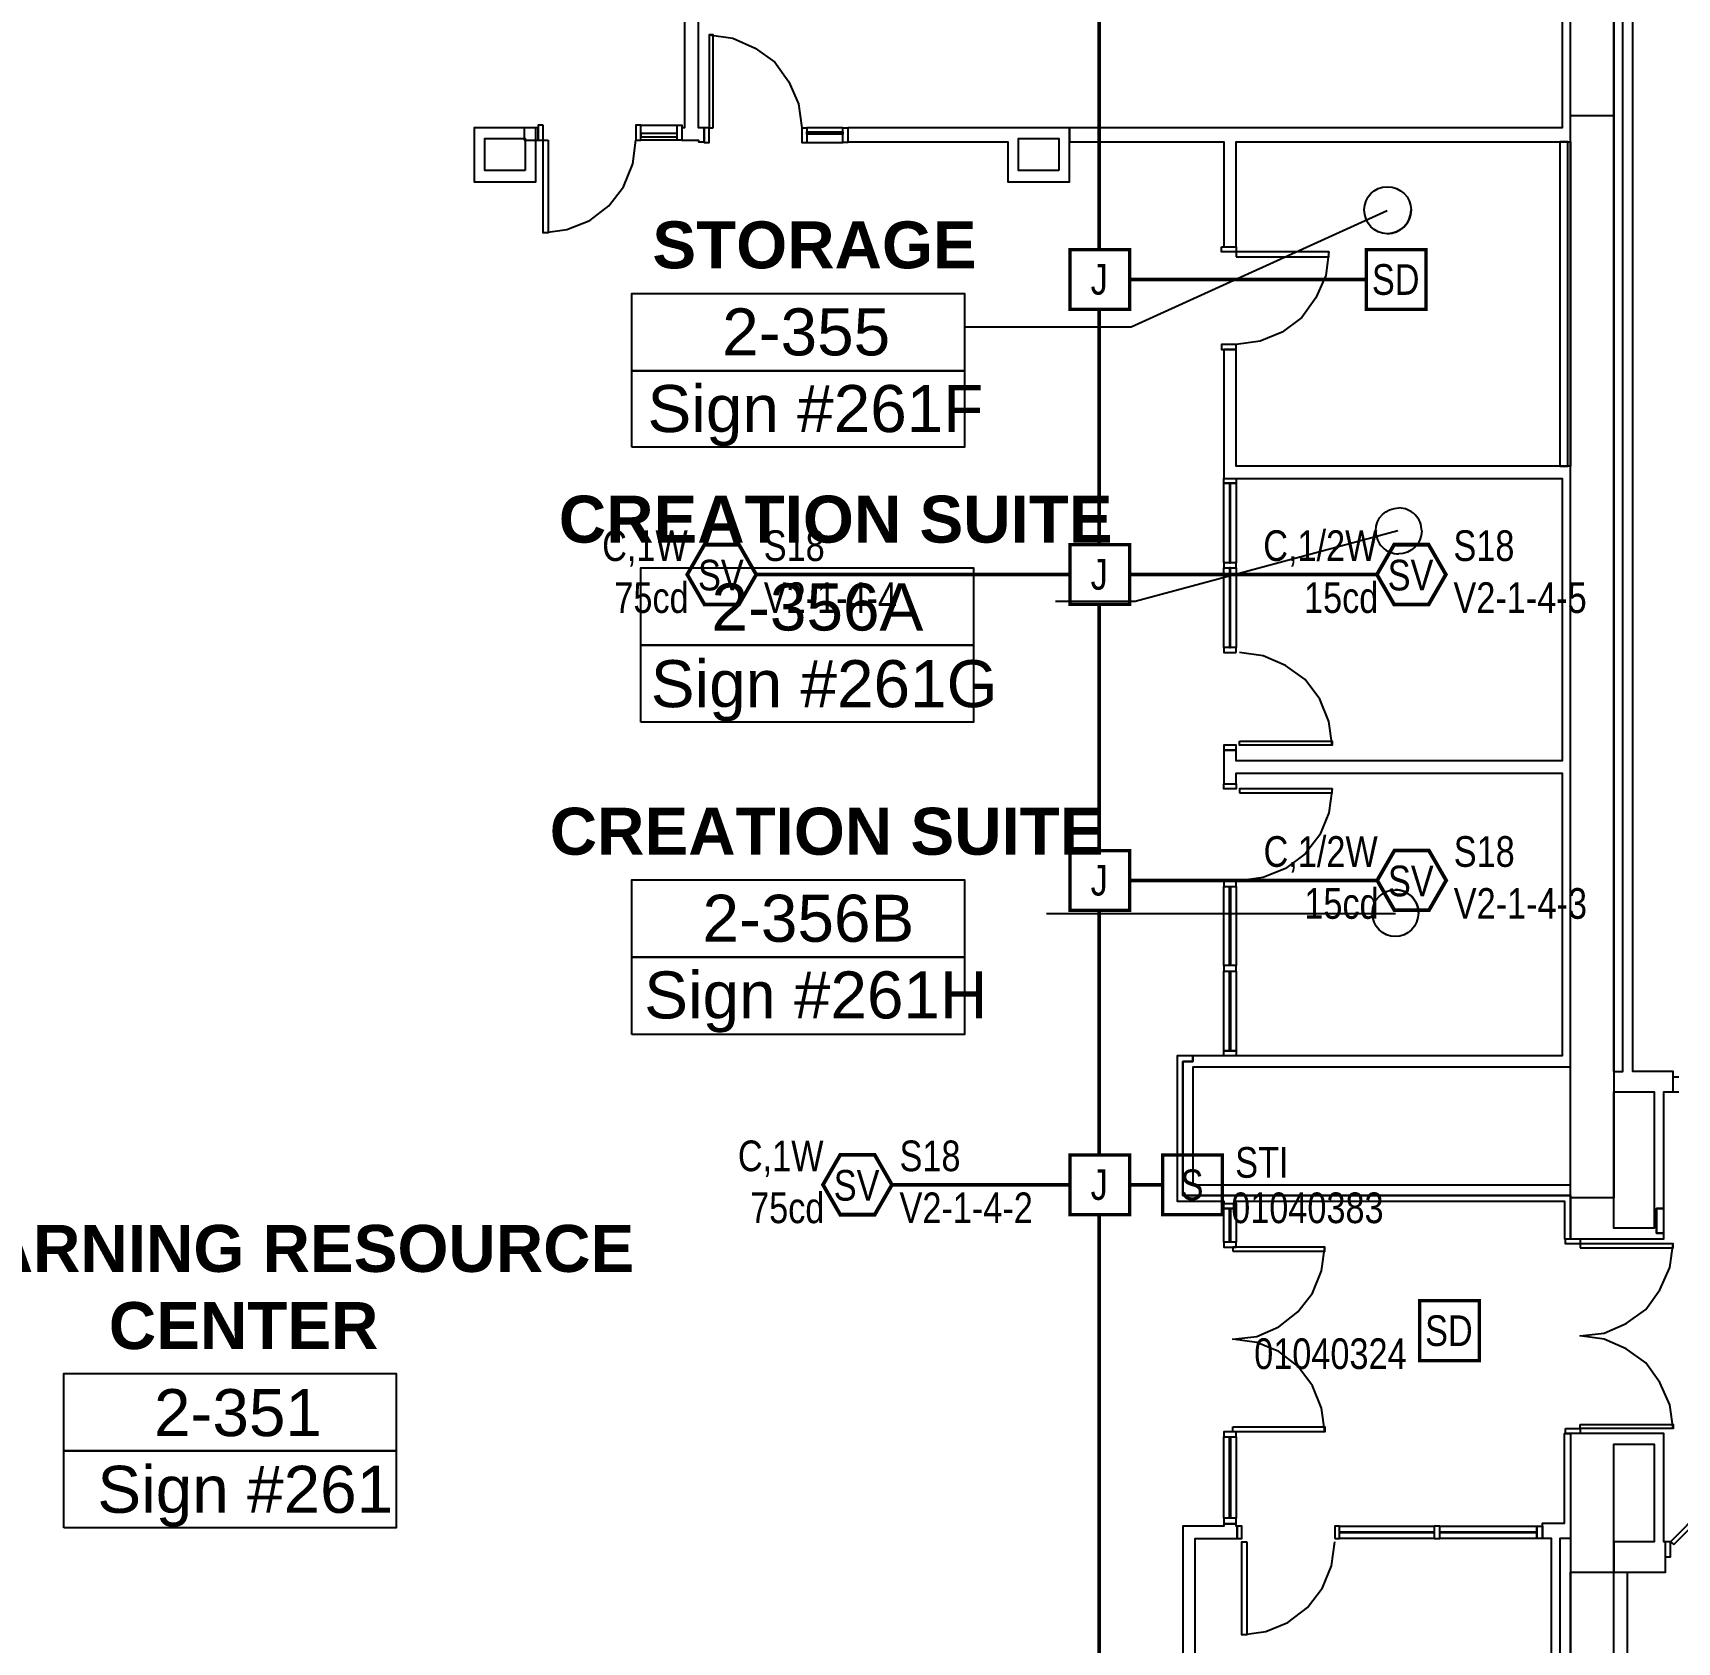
# Model space of a CAD drawing. Header units: inches. Extents: x 9349 to 17082, y 17684 to 25415.
# Drawn here: x 12959 to 13602, y 19510 to 20140 of the extents above; entities that cross this region are included whole.
import ezdxf
from ezdxf.enums import TextEntityAlignment as Align

# ---------------------------------------------------------------- set-up
doc = ezdxf.new("R2010")
doc.units = ezdxf.units.IN
doc.header["$LTSCALE"] = 0.25
doc.header["$MEASUREMENT"] = 0
for name, color, linetype in [('BACKGROUND', 8, 'Continuous'), ('CONDUIT', 6, 'Continuous'), ('JUNCTION BOX', 1, 'Continuous'), ('PULL STATION', 1, 'Continuous'), ('SMOKE DETECTOR', 1, 'Continuous'), ('SPEAKER STROBE', 1, 'Continuous')]:
    doc.layers.add(name, color=color, linetype=linetype)
doc.styles.add('Arial', font='arial.ttf', dxfattribs={"width": 0.8})
doc.styles.add('PDF Arial', font='arial.ttf')
doc.styles.add('PDF Arial Bold', font='arialbd.ttf')

# ---------------------------------------------------------------- blocks, each defined once
blk = doc.blocks.new('SIGA-278')
at = {"layer": 'PULL STATION', "const_width": 1.3}
blk.add_lwpolyline([(-11.5, -11.68), (-11.5, 11.7), (11.89, 11.7), (11.89, -11.68)], close=True, dxfattribs=at)
at = {"layer": 'PULL STATION', "style": 'Arial', "width": 0.8}
blk.add_text('S', height=12, dxfattribs=at).set_placement((0, 0), align=Align.MIDDLE)
for tag, p in [('ADDRESS', (20.64, 8.96)), ('ZONE', (20.64, -8.58))]:
    blk.add_attdef(tag, text='', height=12, dxfattribs=at).set_placement(p, align=Align.MIDDLE_LEFT)
blk.add_attdef('SUBSCRIPT', text='', height=12, dxfattribs=at).set_placement((-16.56, -9.02), align=Align.MIDDLE_RIGHT)
blk = doc.blocks.new('GC-S7VM')
at = {"layer": 'SPEAKER STROBE', "const_width": 1.46}
blk.add_lwpolyline([(13.83, 0.21), (7.08, 11.9), (-6.42, 11.9), (-13.17, 0.21), (-6.42, -11.49), (7.08, -11.49)], close=True, dxfattribs=at)
at = {"layer": 'SPEAKER STROBE', "style": 'Arial', "width": 0.8}
blk.add_text('SV', height=12, dxfattribs=at).set_placement((0, 0), align=Align.MIDDLE)
for tag, p in [('C', (-12.95, 11.52)), ('CANDELA', (-12.62, -8.82)), ('1/2W', (-12.62, -29.16))]:
    blk.add_attdef(tag, text='', height=12, dxfattribs=at).set_placement(p, align=Align.MIDDLE_RIGHT)
for tag, p in [('Speaker_Circuit', (16.8, 11.52)), ('Visual_Circuit', (16.8, -8.82))]:
    blk.add_attdef(tag, text='', height=12, dxfattribs=at).set_placement(p, align=Align.MIDDLE_LEFT)
blk = doc.blocks.new('SIGA-PD')
at = {"layer": 'SMOKE DETECTOR', "const_width": 1.3}
blk.add_lwpolyline([(-11.5, -11.68), (-11.5, 11.7), (11.89, 11.7), (11.89, -11.68)], close=True, dxfattribs=at)
at = {"layer": 'SMOKE DETECTOR', "style": 'Arial', "width": 0.8}
blk.add_text('SD', height=12, dxfattribs=at).set_placement((0, 0), align=Align.MIDDLE)
for tag, p in [('ADDRESS', (20.64, 8.96)), ('ZONE', (20.64, -8.58))]:
    blk.add_attdef(tag, text='', height=12, dxfattribs=at).set_placement(p, align=Align.MIDDLE_LEFT)
blk.add_attdef('SUBSCRIPT', text='', height=12, dxfattribs=at).set_placement((-16.56, -9.02), align=Align.MIDDLE_RIGHT)
blk = doc.blocks.new('JUNCTION BOX')
at = {"const_width": 1.3}
blk.add_lwpolyline([(-11.5, -11.68), (-11.5, 11.7), (11.89, 11.7), (11.89, -11.68)], close=True, dxfattribs=at)
at = {"style": 'Arial', "width": 0.8}
blk.add_text('J', height=12, dxfattribs=at).set_placement((0, 0), align=Align.MIDDLE)
blk.add_attdef('SUBSCRIPT', text='', height=12, dxfattribs=at).set_placement((-16.56, -9.02), align=Align.MIDDLE_RIGHT)

msp = doc.modelspace()

# ---------------------------------------------------------------- linework, layer by layer
at = {"layer": 'BACKGROUND', "ltscale": 4.306667}
msp.add_lwpolyline([(13577.64, 19733.6), (13577.64, 20445.25), (12515.32, 20445.25)], dxfattribs=at)
at = {"layer": 'BACKGROUND'}
for points in [[(13600.79, 19725.57), (13600.79, 19733.6), (13585.04, 19733.6), (13585.04, 20357.17), (13581.18, 20357.17), (13577.64, 20357.17), (13577.64, 20362.64), (13577.64, 19733.6), (13581.18, 19733.6), (13581.18, 20357.17), (13585.04, 20357.17), (13601.75, 20357.17), (13601.75, 20362.64), (13577.64, 20362.64), (13577.64, 20423.07), (13577.64, 20432.71), (13577.64, 20445.25)], [(12531.39, 20429.82), (12961.47, 20429.82), (12961.47, 20396.07), (12961.47, 20389.64), (13042.14, 20389.64), (13042.14, 20396.07), (13042.14, 20429.82), (13213.79, 20429.82), (13213.79, 20102.92), (13212.82, 20102.92), (13212.82, 20098.1), (13210.89, 20098.1), (13196.75, 20098.1)], [(13210.89, 20098.1), (13210.89, 20103.89), (13212.82, 20103.89), (13212.82, 20098.1), (13213.79, 20098.1), (13219.25, 20098.1), (13219.25, 20097.46), (13221.5, 20097.46), (13221.5, 20102.92), (13221.5, 20097.14), (13223.43, 20097.14), (13223.43, 20102.92), (13221.5, 20102.92), (13219.25, 20102.92), (13219.25, 20429.82)], [(13557.39, 20362.64), (13557.39, 20102.92), (13364.54, 20102.92), (13364.54, 20097.46), (13424.97, 20097.46), (13424.97, 20056.32), (13429.79, 20056.32), (13429.79, 20097.46), (13557.39, 20097.46), (13560.61, 20097.46), (13560.61, 19970.5), (13557.39, 19970.5), (13429.79, 19970.5), (13429.79, 20016.14), (13424.97, 20016.14), (13424.97, 19970.5), (13424.97, 19965.67), (13429.79, 19965.67), (13557.39, 19965.67), (13557.39, 19855.1), (13429.79, 19855.1), (13429.79, 19859.28), (13424.97, 19859.28), (13429.79, 19859.28), (13429.79, 19861.21), (13424.97, 19861.21), (13424.97, 19859.28), (13424.97, 19846.1), (13429.79, 19846.1), (13429.79, 19844.17), (13424.97, 19844.17), (13424.97, 19846.1), (13429.79, 19846.1), (13429.79, 19850.28), (13557.39, 19850.28), (13557.39, 19739.71), (13412.75, 19739.71), (13412.75, 19737.46), (13412.75, 19739.71), (13408.89, 19739.71), (13406.64, 19739.71), (13406.64, 19685.07), (13406.64, 19682.82), (13424.97, 19682.82), (13424.97, 19681.85), (13429.79, 19681.85), (13429.79, 19682.82), (13558.36, 19682.82), (13558.36, 19668.03), (13560.61, 19668.03), (13560.61, 19682.82), (13560.61, 19685.07), (13408.89, 19685.07), (13408.89, 19737.46), (13412.75, 19737.46), (13408.89, 19737.46), (13408.89, 19689.25), (13408.89, 19685.07), (13560.61, 19685.07), (13560.61, 19668.03), (13577.64, 19668.03), (13593.39, 19668.03), (13597.25, 19668.03), (13597.25, 19670.28), (13594.36, 19670.28), (13594.36, 19679.92), (13597.25, 19679.92), (13594.36, 19679.92), (13594.36, 19670.28), (13597.25, 19670.28), (13597.25, 19679.92), (13597.25, 19725.57), (13600.79, 19725.57), (13603.04, 19725.57)], [(13560.61, 19725.57), (13560.61, 19735.21), (13412.75, 19735.21), (13412.75, 19689.25), (13560.61, 19689.25), (13560.61, 19724.28), (13560.61, 20362.64), (13577.64, 20362.64)], [(13560.61, 20097.46), (13560.61, 20362.64)], [(13223.43, 20139.25), (13232.75, 20137.96), (13241.43, 20134.1), (13249.14, 20128.64), (13254.61, 20120.92), (13258.47, 20112.25), (13259.75, 20102.92), (13259.75, 20097.14), (13261.68, 20097.14), (13275.82, 20097.14)], [(13158.5, 20061.78), (13167.82, 20063.07), (13176.82, 20066.6), (13184.22, 20072.39), (13190, 20079.78), (13193.54, 20088.78), (13194.82, 20098.1), (13196.75, 20098.1), (13196.75, 20103.89), (13210.89, 20103.89)], [(13196.75, 20103.89), (13194.82, 20103.89), (13194.82, 20098.1)], [(13259.75, 20102.92), (13261.68, 20102.92), (13261.68, 20097.14)], [(13275.82, 20102.92), (13261.68, 20102.92)], [(13488.93, 20070.46), (13388.64, 20024.82), (13323.39, 20024.82)], [(13466.11, 20054.39), (13464.82, 20045.07), (13460.97, 20036.39), (13455.5, 20028.67), (13447.79, 20022.89), (13439.11, 20019.35), (13429.79, 20018.07), (13424, 20018.07), (13424, 20016.14), (13429.79, 20016.14), (13429.79, 20018.07)], [(13560.61, 19735.21), (13560.61, 19739.71), (13560.61, 19970.5)], [(13427.54, 19932.57), (13427.54, 19963.75)], [(13493.11, 19945.1), (13390.25, 19917.46), (13359.07, 19917.46)], [(13427.54, 19899.46), (13427.54, 19930.64)], [(13467.39, 19861.21), (13466.11, 19870.53), (13462.57, 19879.21), (13456.79, 19886.92), (13449.07, 19892.39), (13440.39, 19896.25), (13431.07, 19897.53)], [(13467.39, 19844.17), (13466.11, 19834.85), (13462.57, 19826.17), (13456.79, 19818.78), (13449.07, 19813), (13440.39, 19809.46), (13431.07, 19808.17)], [(13427.54, 19775.07), (13427.54, 19805.92), (13427.54, 19775.07), (13427.22, 19775.07), (13427.22, 19805.92), (13427.54, 19805.92)], [(13492.14, 19795.32), (13355.54, 19795.32)], [(13427.54, 19741.64), (13427.54, 19772.82), (13427.54, 19741.64), (13427.22, 19741.64), (13427.22, 19772.82), (13427.54, 19772.82)], [(13603.04, 19731.35), (13600.79, 19731.35)], [(13427.22, 19679.92), (13427.22, 19666.75), (13427.22, 19679.92), (13427.54, 19679.92), (13427.54, 19666.75), (13427.22, 19666.75)], [(13464.5, 19592.5), (13463.22, 19601.82), (13459.68, 19610.5), (13453.89, 19618.21), (13446.5, 19624), (13437.82, 19627.53), (13428.5, 19628.82), (13437.82, 19629.78), (13446.5, 19633.64), (13453.89, 19639.42), (13459.68, 19646.82), (13463.22, 19655.5), (13464.5, 19664.82)], [(13600.79, 19593.78), (13599.5, 19603.1), (13595.64, 19611.78), (13590.18, 19619.5), (13582.47, 19624.96), (13573.79, 19628.82), (13564.47, 19630.1), (13573.79, 19631.07), (13582.47, 19634.92), (13590.18, 19640.39), (13595.64, 19648.1), (13599.5, 19656.78), (13600.79, 19666.1)], [(13427.22, 19590.57), (13427.22, 19558.75), (13427.22, 19590.57), (13427.54, 19590.57), (13427.54, 19558.75), (13427.22, 19558.75)], [(13553.22, 19445.6), (13553.22, 19550.71), (13549.68, 19550.71), (13549.68, 19556.82), (13558.36, 19556.82), (13558.36, 19591.85), (13560.61, 19591.85), (13560.61, 19475.82)], [(13597.89, 19543.64), (13599.82, 19543.64), (13599.82, 19549.42), (13597.89, 19549.42), (13597.25, 19549.42), (13597.25, 19591.85), (13593.39, 19591.85), (13577.64, 19591.85), (13560.61, 19591.85), (13560.61, 19556.82), (13560.61, 19550.71), (13556.43, 19550.71), (13556.43, 19447.21)], [(13577.64, 19475.82), (13577.64, 19587.67), (13593.39, 19587.67), (13593.39, 19549.42), (13577.64, 19549.42), (13577.64, 19537.53), (13597.89, 19537.53), (13597.89, 19549.42)], [(13413.72, 19459.1), (13413.72, 19550.71), (13430.11, 19550.71), (13430.11, 19555.53), (13430.11, 19550.71), (13432.04, 19550.71), (13432.04, 19555.53), (13430.11, 19555.53), (13429.79, 19555.53), (13429.79, 19556.5), (13424.97, 19556.5), (13424.97, 19555.53), (13408.89, 19555.53), (13408.89, 19550.71), (13408.89, 19481.28)], [(13432.04, 19513.1), (13441.36, 19514.39), (13450.04, 19517.92), (13457.75, 19523.71), (13463.54, 19531.42), (13467.07, 19540.1), (13468.36, 19549.42)], [(13507.25, 19553.28), (13470.29, 19553.28), (13507.25, 19553.28), (13507.25, 19552.96), (13470.29, 19552.96), (13470.29, 19553.28)], [(13547.43, 19553.28), (13509.5, 19553.28), (13547.43, 19553.28), (13547.43, 19552.96), (13509.5, 19552.96), (13509.5, 19553.28)], [(13560.61, 19454.28), (13560.61, 19537.53), (13582.79, 19537.53), (13582.79, 19454.28)]]:
    msp.add_lwpolyline(points, dxfattribs=at)
for points in [[(13225.04, 20102.92), (13225.04, 20139.25), (13223.43, 20139.25), (13223.43, 20102.92)], [(13155.61, 20098.75), (13155.61, 20102.92), (13131.5, 20102.92), (13131.5, 20098.75), (13131.5, 20081.71), (13135.68, 20081.71), (13155.61, 20081.71), (13155.61, 20086.21)], [(13151.11, 20098.1), (13156.57, 20098.1), (13156.57, 20102.92), (13151.11, 20102.92)], [(13158.5, 20103.89), (13156.57, 20103.89), (13156.57, 20098.1), (13158.5, 20098.1)], [(13275.82, 20097.14), (13275.82, 20102.92), (13277.75, 20102.92), (13277.75, 20097.14)], [(13364.54, 20098.75), (13364.54, 20102.92), (13340.43, 20102.92), (13277.75, 20102.92), (13277.75, 20097.46), (13340.43, 20097.46), (13340.43, 20081.71), (13344.61, 20081.71), (13364.54, 20081.71), (13364.54, 20086.21)], [(13577.64, 19684.1), (13560.61, 19684.1), (13560.61, 20107.75), (13577.64, 20107.75)], [(13151.43, 20086.21), (13135.68, 20086.21), (13135.68, 20098.75), (13151.43, 20098.75)], [(13160.43, 20098.1), (13160.43, 20061.78), (13158.5, 20061.78), (13158.5, 20098.1)], [(13210.89, 20100.67), (13196.75, 20100.67), (13196.75, 20099.39), (13210.89, 20099.39)], [(13261.68, 20100.35), (13261.68, 20101.32), (13275.82, 20101.32), (13275.82, 20100.35)], [(13360.36, 20086.21), (13344.61, 20086.21), (13344.61, 20098.75), (13360.36, 20098.75)], [(13556.43, 20097.46), (13556.43, 19970.5), (13559.64, 19970.5), (13559.64, 20097.46)], [(13424, 20056.32), (13429.79, 20056.32), (13429.79, 20054.39), (13424, 20054.39)], [(13429.79, 20052.46), (13466.11, 20052.46), (13466.11, 20054.39), (13429.79, 20054.39)], [(13193.22, 20007.78), (13193.22, 20038), (13323.39, 20038), (13323.39, 20007.78)], [(13193.22, 19977.89), (13193.22, 20007.78), (13323.39, 20007.78), (13323.39, 19977.89)], [(13424.97, 19965.67), (13429.79, 19965.67), (13429.79, 19963.75), (13429.79, 19932.57), (13424.97, 19932.57), (13424.97, 19930.64), (13429.79, 19930.64), (13429.79, 19932.57), (13424.97, 19932.57), (13424.97, 19963.75)], [(13429.79, 19963.75), (13424.97, 19963.75)], [(13427.54, 19932.57), (13427.54, 19963.75), (13427.22, 19963.75), (13427.22, 19932.57)], [(13196.75, 19900.42), (13196.75, 19930.64), (13326.93, 19930.64), (13326.93, 19900.42)], [(13424.97, 19899.46), (13424.97, 19930.64), (13429.79, 19930.64), (13429.79, 19899.46)], [(13427.54, 19899.46), (13427.54, 19930.64), (13427.22, 19930.64), (13427.22, 19899.46)], [(13196.75, 19870.21), (13196.75, 19900.42), (13326.93, 19900.42), (13326.93, 19870.21)], [(13429.79, 19897.53), (13429.79, 19899.46), (13424.97, 19899.46), (13424.97, 19897.53)], [(13431.07, 19862.82), (13467.39, 19862.82), (13467.39, 19861.21), (13431.07, 19861.21)], [(13431.07, 19842.57), (13467.39, 19842.57), (13467.39, 19844.17), (13431.07, 19844.17)], [(13193.22, 19778.28), (13193.22, 19808.5), (13323.39, 19808.5), (13323.39, 19778.28)], [(13424.97, 19808.17), (13424.97, 19805.92), (13429.79, 19805.92), (13429.79, 19808.17)], [(13429.79, 19805.92), (13429.79, 19775.07), (13424.97, 19775.07), (13424.97, 19805.92)], [(13193.22, 19748.07), (13193.22, 19778.28), (13323.39, 19778.28), (13323.39, 19748.07)], [(13429.79, 19739.71), (13424.97, 19739.71), (13424.97, 19741.64), (13424.97, 19772.82), (13429.79, 19772.82), (13429.79, 19775.07), (13424.97, 19775.07), (13424.97, 19772.82), (13429.79, 19772.82), (13429.79, 19741.64)], [(13424.97, 19741.64), (13429.79, 19741.64)], [(13577.64, 19724.28), (13577.64, 19725.57), (13593.39, 19725.57), (13593.39, 19672.21), (13577.64, 19672.21)], [(13424.97, 19681.85), (13429.79, 19681.85), (13429.79, 19679.92), (13429.79, 19666.75), (13424.97, 19666.75), (13424.97, 19664.82), (13429.79, 19664.82), (13429.79, 19666.75), (13424.97, 19666.75), (13424.97, 19679.92)], [(13429.79, 19679.92), (13424.97, 19679.92)], [(13428.5, 19663.21), (13464.5, 19663.21), (13464.5, 19664.82), (13428.5, 19664.82)], [(13558.68, 19668.03), (13564.47, 19668.03), (13564.47, 19666.1), (13558.68, 19666.1)], [(13564.47, 19664.5), (13600.79, 19664.5), (13600.79, 19666.1), (13564.47, 19666.1)], [(12970.79, 19585.1), (12970.79, 19615.32), (13100.97, 19615.32), (13100.97, 19585.1)], [(13428.5, 19594.42), (13464.5, 19594.42), (13464.5, 19592.5), (13428.5, 19592.5)], [(13558.68, 19593.78), (13564.47, 19593.78), (13564.47, 19591.85), (13558.68, 19591.85)], [(13564.47, 19595.39), (13600.79, 19595.39), (13600.79, 19593.78), (13564.47, 19593.78)], [(13429.79, 19590.57), (13429.79, 19592.5), (13424.97, 19592.5), (13424.97, 19590.57)], [(13424.97, 19558.75), (13424.97, 19590.57), (13429.79, 19590.57), (13429.79, 19558.75)], [(12970.79, 19554.89), (12970.79, 19585.1), (13100.97, 19585.1), (13100.97, 19554.89)], [(13601.11, 19548.46), (13626.5, 19573.85), (13625.22, 19575.14), (13599.82, 19549.42)], [(13429.79, 19556.5), (13429.79, 19558.75), (13424.97, 19558.75), (13424.97, 19556.5)], [(13468.36, 19550.71), (13470.29, 19550.71), (13470.29, 19555.53), (13468.36, 19555.53)], [(13470.29, 19555.53), (13507.25, 19555.53), (13507.25, 19550.71), (13470.29, 19550.71)], [(13549.68, 19555.53), (13549.68, 19550.71), (13547.43, 19550.71), (13509.5, 19550.71), (13509.5, 19555.53), (13507.25, 19555.53), (13507.25, 19550.71), (13509.5, 19550.71), (13509.5, 19555.53), (13547.43, 19555.53)], [(13547.43, 19550.71), (13547.43, 19555.53)], [(13433.97, 19549.42), (13433.97, 19513.1), (13432.04, 19513.1), (13432.04, 19549.42)]]:
    msp.add_lwpolyline(points, close=True, dxfattribs=at)
for points in [[(13488.93, 20061.46, 0.413793), (13498.25, 20070.78, -0.413793)], [(13501.14, 19795.64, 0.415242), (13492.14, 19804.64, -0.415242)]]:
    msp.add_lwpolyline(points, format="xyb", close=True, dxfattribs=at)
for centre, start, end in [((13493.45, 19945.12), 359.89944, 90.10056), ((13493.41, 19945.09), 179.89944, 270.10056)]:
    msp.add_arc(centre, 8.98, start, end, dxfattribs=at)
for points in [[(13479.93, 20070.78), (13479.93, 20075.92), (13483.79, 20079.78), (13488.93, 20079.78)], [(13479.93, 20070.78), (13479.93, 20075.92), (13483.79, 20079.78), (13488.93, 20079.78)], [(13488.93, 20079.78), (13494.07, 20079.78), (13498.25, 20075.92), (13498.25, 20070.78)], [(13488.93, 20079.78), (13494.07, 20079.78), (13498.25, 20075.92), (13498.25, 20070.78)], [(13488.93, 20061.46), (13483.79, 20061.46), (13479.93, 20065.64), (13479.93, 20070.78)], [(13488.93, 20061.46), (13483.79, 20061.46), (13479.93, 20065.64), (13479.93, 20070.78)], [(13484.43, 19945.1), (13484.43, 19950.25), (13488.29, 19954.1), (13493.43, 19954.1)], [(13484.43, 19945.1), (13484.43, 19950.25), (13488.29, 19954.1), (13493.43, 19954.1)], [(13502.43, 19945.1), (13502.43, 19940.28), (13498.25, 19936.1), (13493.43, 19936.1)], [(13502.43, 19945.1), (13502.43, 19940.28), (13498.25, 19936.1), (13493.43, 19936.1)], [(13483.14, 19795.64), (13483.14, 19800.78), (13487, 19804.64), (13492.14, 19804.64)], [(13483.14, 19795.64), (13483.14, 19800.78), (13487, 19804.64), (13492.14, 19804.64)], [(13492.14, 19786.32), (13487, 19786.32), (13483.14, 19790.5), (13483.14, 19795.64)], [(13492.14, 19786.32), (13487, 19786.32), (13483.14, 19790.5), (13483.14, 19795.64)], [(13501.14, 19795.64), (13501.14, 19790.5), (13496.97, 19786.32), (13492.14, 19786.32)], [(13501.14, 19795.64), (13501.14, 19790.5), (13496.97, 19786.32), (13492.14, 19786.32)]]:
    msp.add_open_spline(points, degree=3, dxfattribs=at)
at = {"layer": 'CONDUIT', "lineweight": 0, "const_width": 1.5}
for points in [[(13376.18, 20256.75), (13376.18, 20055.23)], [(13480.74, 20043.53), (13388.06, 20043.53)], [(13376.18, 20031.85), (13376.18, 19939.74)], [(13241.89, 19928.04), (13364.68, 19928.04)], [(13484.87, 19928.04), (13388.06, 19928.04)], [(13376.18, 19916.36), (13376.18, 19820.03)], [(13484.98, 19808.33), (13388.06, 19808.33)], [(13376.18, 19796.65), (13376.18, 19700.92)], [(13295.03, 19689.22), (13364.68, 19689.22)], [(13388.06, 19689.22), (13401.01, 19689.22)], [(13376.18, 19677.54), (13376.18, 19273.85)]]:
    msp.add_lwpolyline(points, dxfattribs=at)

# ---------------------------------------------------------------- block references
at = {"layer": 'JUNCTION BOX'}
for p in [(13376.18, 20043.53), (13376.18, 19928.04), (13376.18, 19808.33), (13376.18, 19689.22)]:
    msp.add_blockref('JUNCTION BOX', p, dxfattribs=at)
at = {"layer": 'PULL STATION'}
ref = msp.add_blockref('SIGA-278', (13412.5, 19689.21), dxfattribs=at)
ref.add_attrib('ADDRESS', 'STI', dxfattribs={"height": 12, "style": 'Arial', "width": 0.8}).set_placement((13429.41, 19697.96), align=Align.MIDDLE_LEFT)
ref.add_attrib('SUBSCRIPT', '01040383', dxfattribs={"height": 12, "style": 'Arial', "width": 0.8}).set_placement((13487.49, 19680.19), align=Align.MIDDLE_RIGHT)
at = {"layer": 'SMOKE DETECTOR'}
msp.add_blockref('SIGA-PD', (13492.24, 20043.53), dxfattribs=at)
msp.add_blockref('SIGA-PD', (13513.06, 19632.11), dxfattribs=at).add_auto_attribs({'SUBSCRIPT': '01040324'})
at = {"layer": 'SPEAKER STROBE'}
for p, values in [((13228.06, 19927.84), {'C': 'C,1W', 'Speaker_Circuit': 'S18', 'Visual_Circuit': 'V2-1-4-4', 'CANDELA': '75cd'}), ((13498.04, 19927.84), {'C': 'C,1/2W', 'Speaker_Circuit': 'S18', 'Visual_Circuit': 'V2-1-4-5', 'CANDELA': '15cd'}), ((13498.16, 19808.13), {'C': 'C,1/2W', 'Speaker_Circuit': 'S18', 'Visual_Circuit': 'V2-1-4-3', 'CANDELA': '15cd'}), ((13281.2, 19689.01), {'C': 'C,1W', 'Speaker_Circuit': 'S18', 'Visual_Circuit': 'V2-1-4-2', 'CANDELA': '75cd'})]:
    msp.add_blockref('GC-S7VM', p, dxfattribs=at).add_auto_attribs(values)

# ---------------------------------------------------------------- texts
at = {"layer": 'BACKGROUND', "attachment_point": 7}
for s, insert, char_height, style in [('STORAGE', (13201.25, 20047.63), 18.379, 'PDF Arial Bold'), ('2-355', (13228.57, 20013.56), 18.408, 'PDF Arial'), ('Sign #261F', (13199.32, 19978.26), 18.408, 'PDF Arial'), ('CREATION SUITE', (13164.61, 19940.28), 18.379, 'PDF Arial Bold'), ('2-356A', (13224.39, 19905.88), 18.408, 'PDF Arial'), ('Sign #261G', (13200.61, 19870.58), 18.408, 'PDF Arial'), ('CREATION SUITE', (13161.07, 19818.13), 18.379, 'PDF Arial Bold'), ('2-356B', (13220.86, 19784.06), 18.408, 'PDF Arial'), ('Sign #261H', (13198.04, 19748.76), 18.408, 'PDF Arial'), ('LEARNING RESOURCE', (12907.46, 19654.85), 18.379, 'PDF Arial Bold'), ('CENTER', (12988.46, 19624.65), 18.379, 'PDF Arial Bold'), ('2-351', (13006.14, 19590.56), 18.408, 'PDF Arial'), ('Sign #261', (12983.96, 19555.26), 18.408, 'PDF Arial')]:
    msp.add_mtext(s, dxfattribs=dict(at, insert=insert, char_height=char_height, style=style))

doc.saveas('drawing.dxf')
